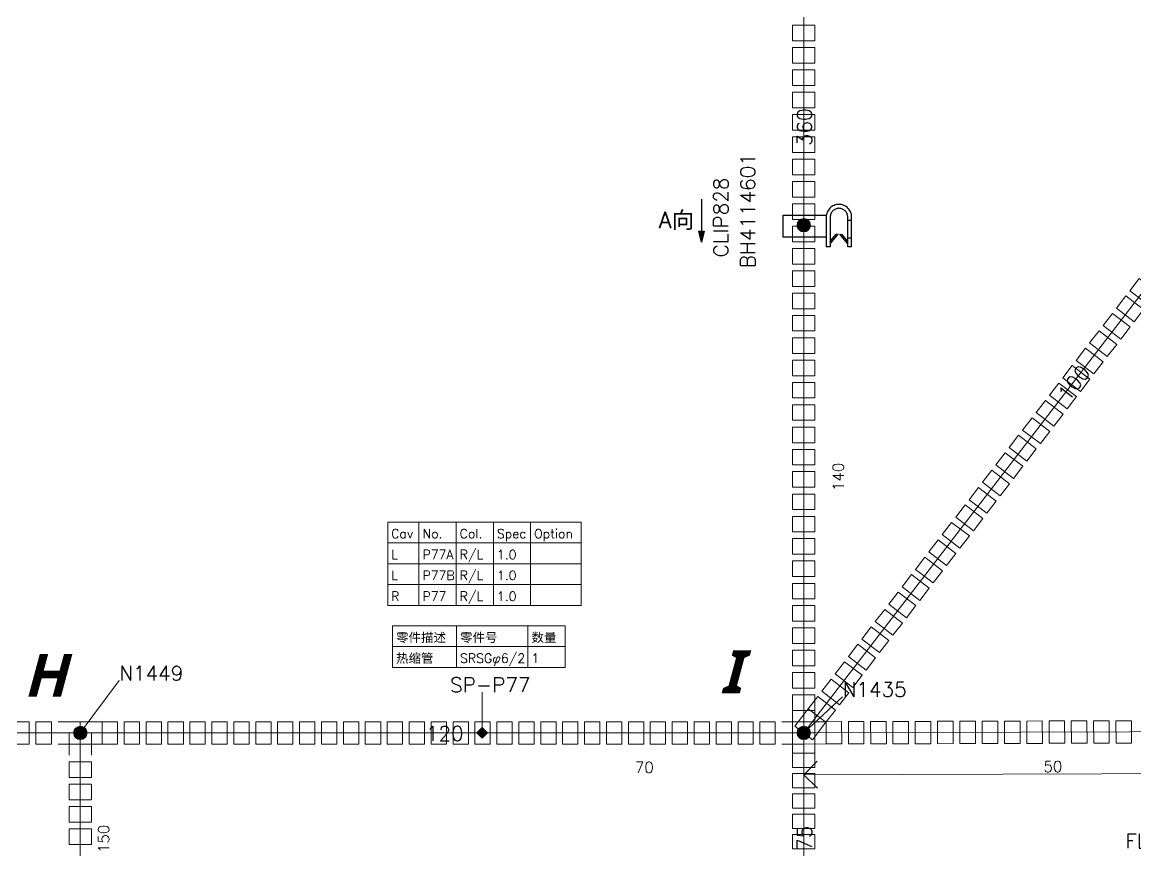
# Model space of a CAD drawing. Header units: millimetres. Extents: x 6 to 3615, y 6 to 858.
# Drawn here: x 1339.8 to 1547.6, y 403.3 to 557.9 of the extents above; entities that cross this region are included whole.
import ezdxf

# ---------------------------------------------------------------- set-up
doc = ezdxf.new("R2010")
doc.units = ezdxf.units.MM
doc.styles.add('SegoeUIBoldItalic_Style', font='segoeuiz.ttf')
doc.styles.add('Simplex_Style', font='simplex_.ttf')

msp = doc.modelspace()

# ---------------------------------------------------------------- hatches: boundary and pattern name
h = msp.add_hatch(color=0)
edge = h.paths.add_edge_path()
edge.add_arc((1485.65, 520.01), 1.25, 0, 360)
h = msp.add_hatch(color=0)
edge = h.paths.add_edge_path()
edge.add_arc((1485.65, 520.01), 1.25, 0, 360)
for points in [[(1467.09, 518.87), (1466.59, 516.87), (1466.09, 518.87)], [(1425.65, 424.27), (1424.65, 425.27), (1425.65, 426.27), (1426.65, 425.27)]]:
    msp.add_hatch(color=0).paths.add_polyline_path(points)
h = msp.add_hatch(color=0)
edge = h.paths.add_edge_path()
edge.add_arc((1350.65, 425.27), 1.25, 0, 360)
h = msp.add_hatch(color=0)
edge = h.paths.add_edge_path()
edge.add_arc((1350.65, 425.27), 1.25, 0, 360)
h = msp.add_hatch(color=0)
edge = h.paths.add_edge_path()
edge.add_arc((1485.65, 425.27), 1.25, 0, 360)
h = msp.add_hatch(color=0)
edge = h.paths.add_edge_path()
edge.add_arc((1485.65, 425.27), 1.25, 0, 360)

# ---------------------------------------------------------------- linework, layer by layer
at = {"color": 0, "linetype": 'Continuous', "lineweight": 13, "flags": 128}
for points in [[(1485.65, 650.27), (1485.65, 425.27)], [(1485.65, 425.27), (1585.65, 555.27)], [(1408.01, 464.62), (1444.13, 464.62)], [(1408.01, 464.62), (1408.01, 449.07)], [(1408.01, 464.62), (1444.13, 464.62)], [(1413.85, 464.62), (1413.85, 449.07)], [(1420.79, 464.62), (1420.79, 449.07)], [(1427.74, 464.62), (1427.74, 449.07)], [(1434.68, 464.62), (1434.68, 449.07)], [(1444.13, 464.62), (1444.13, 449.07)], [(1408.01, 460.73), (1444.13, 460.73)], [(1408.01, 456.84), (1444.13, 456.84)], [(1408.01, 452.95), (1444.13, 452.95)], [(1408.01, 449.07), (1444.13, 449.07)], [(1408.91, 445.26), (1441.14, 445.26)], [(1408.91, 445.26), (1408.91, 437.49)], [(1408.91, 445.26), (1441.14, 445.26)], [(1420.86, 445.26), (1420.86, 437.49)], [(1434.19, 445.26), (1434.19, 437.49)], [(1441.14, 445.26), (1441.14, 437.49)], [(1408.91, 441.38), (1441.14, 441.38)], [(1408.91, 437.49), (1441.14, 437.49)], [(1350.65, 425.27), (1357.9, 435.02)], [(1425.65, 425.27), (1425.65, 432.85)], [(1485.65, 425.27), (1492.9, 432.02)], [(1485.65, 425.27), (1789.44, 426.23)], [(950.65, 425.27), (1350.65, 425.27)], [(1350.65, 425.27), (1485.65, 425.27)], [(1350.65, 425.27), (1350.65, 300.27)], [(1485.65, 425.27), (1485.68, 417.46)], [(1485.65, 425.27), (1485.65, 385.27)], [(1485.68, 417.46), (1488.17, 419.97)], [(1689.78, 418.1), (1485.68, 417.46)], [(1485.68, 417.46), (1488.19, 414.97)]]:
    msp.add_lwpolyline(points, dxfattribs=at)
for points in [[(1487.73, 554.43), (1487.73, 557.35), (1483.57, 557.35), (1483.57, 554.43), (1487.73, 554.43)], [(1487.73, 550.27), (1487.73, 553.18), (1483.57, 553.18), (1483.57, 550.27), (1487.73, 550.27)], [(1487.73, 546.1), (1487.73, 549.02), (1483.57, 549.02), (1483.57, 546.1), (1487.73, 546.1)], [(1487.73, 541.93), (1487.73, 544.85), (1483.57, 544.85), (1483.57, 541.93), (1487.73, 541.93)], [(1487.73, 537.77), (1487.73, 540.68), (1483.57, 540.68), (1483.57, 537.77), (1487.73, 537.77)], [(1487.73, 533.6), (1487.73, 536.52), (1483.57, 536.52), (1483.57, 533.6), (1487.73, 533.6)], [(1487.73, 529.43), (1487.73, 532.35), (1483.57, 532.35), (1483.57, 529.43), (1487.73, 529.43)], [(1487.73, 525.27), (1487.73, 528.18), (1483.57, 528.18), (1483.57, 525.27), (1487.73, 525.27)], [(1487.73, 521.1), (1487.73, 524.02), (1483.57, 524.02), (1483.57, 521.1), (1487.73, 521.1)], [(1487.73, 516.93), (1487.73, 519.85), (1483.57, 519.85), (1483.57, 516.93), (1487.73, 516.93)], [(1487.73, 512.77), (1487.73, 515.68), (1483.57, 515.68), (1483.57, 512.77), (1487.73, 512.77)], [(1487.73, 508.6), (1487.73, 511.52), (1483.57, 511.52), (1483.57, 508.6), (1487.73, 508.6)], [(1549.8, 505.25), (1551.55, 507.52), (1548.25, 510.06), (1546.5, 507.79), (1549.8, 505.25)], [(1487.73, 504.43), (1487.73, 507.35), (1483.57, 507.35), (1483.57, 504.43), (1487.73, 504.43)], [(1547.3, 502), (1549.05, 504.27), (1545.75, 506.81), (1544, 504.54), (1547.3, 502)], [(1487.73, 500.27), (1487.73, 503.18), (1483.57, 503.18), (1483.57, 500.27), (1487.73, 500.27)], [(1544.8, 498.75), (1546.55, 501.02), (1543.25, 503.56), (1541.5, 501.29), (1544.8, 498.75)], [(1487.73, 496.1), (1487.73, 499.02), (1483.57, 499.02), (1483.57, 496.1), (1487.73, 496.1)], [(1542.3, 495.5), (1544.05, 497.77), (1540.75, 500.31), (1539, 498.04), (1542.3, 495.5)], [(1539.8, 492.25), (1541.55, 494.52), (1538.25, 497.06), (1536.5, 494.79), (1539.8, 492.25)], [(1487.73, 491.93), (1487.73, 494.85), (1483.57, 494.85), (1483.57, 491.93), (1487.73, 491.93)], [(1537.3, 489), (1539.05, 491.27), (1535.75, 493.81), (1534, 491.54), (1537.3, 489)], [(1487.73, 487.77), (1487.73, 490.68), (1483.57, 490.68), (1483.57, 487.77), (1487.73, 487.77)], [(1534.8, 485.75), (1536.55, 488.02), (1533.25, 490.56), (1531.5, 488.29), (1534.8, 485.75)], [(1487.73, 483.6), (1487.73, 486.52), (1483.57, 486.52), (1483.57, 483.6), (1487.73, 483.6)], [(1532.3, 482.5), (1534.05, 484.77), (1530.75, 487.31), (1529, 485.04), (1532.3, 482.5)], [(1487.73, 479.43), (1487.73, 482.35), (1483.57, 482.35), (1483.57, 479.43), (1487.73, 479.43)], [(1529.8, 479.25), (1531.55, 481.52), (1528.25, 484.06), (1526.5, 481.79), (1529.8, 479.25)], [(1527.3, 476), (1529.05, 478.27), (1525.75, 480.81), (1524, 478.54), (1527.3, 476)], [(1487.73, 475.27), (1487.73, 478.18), (1483.57, 478.18), (1483.57, 475.27), (1487.73, 475.27)], [(1524.8, 472.75), (1526.55, 475.02), (1523.25, 477.56), (1521.5, 475.29), (1524.8, 472.75)], [(1487.73, 471.1), (1487.73, 474.02), (1483.57, 474.02), (1483.57, 471.1), (1487.73, 471.1)], [(1522.3, 469.5), (1524.05, 471.77), (1520.75, 474.31), (1519, 472.04), (1522.3, 469.5)], [(1487.73, 466.93), (1487.73, 469.85), (1483.57, 469.85), (1483.57, 466.93), (1487.73, 466.93)], [(1519.8, 466.25), (1521.55, 468.52), (1518.25, 471.06), (1516.5, 468.79), (1519.8, 466.25)], [(1517.3, 463), (1519.05, 465.27), (1515.75, 467.81), (1514, 465.54), (1517.3, 463)], [(1487.73, 462.77), (1487.73, 465.68), (1483.57, 465.68), (1483.57, 462.77), (1487.73, 462.77)], [(1514.8, 459.75), (1516.55, 462.02), (1513.25, 464.56), (1511.5, 462.29), (1514.8, 459.75)], [(1487.73, 458.6), (1487.73, 461.52), (1483.57, 461.52), (1483.57, 458.6), (1487.73, 458.6)], [(1512.3, 456.5), (1514.05, 458.77), (1510.75, 461.31), (1509, 459.04), (1512.3, 456.5)], [(1487.73, 454.43), (1487.73, 457.35), (1483.57, 457.35), (1483.57, 454.43), (1487.73, 454.43)], [(1509.8, 453.25), (1511.55, 455.52), (1508.25, 458.06), (1506.5, 455.79), (1509.8, 453.25)], [(1487.73, 450.27), (1487.73, 453.18), (1483.57, 453.18), (1483.57, 450.27), (1487.73, 450.27)], [(1507.3, 450), (1509.05, 452.27), (1505.75, 454.81), (1504, 452.54), (1507.3, 450)], [(1504.8, 446.75), (1506.55, 449.02), (1503.25, 451.56), (1501.5, 449.29), (1504.8, 446.75)], [(1487.73, 446.1), (1487.73, 449.02), (1483.57, 449.02), (1483.57, 446.1), (1487.73, 446.1)], [(1502.3, 443.5), (1504.05, 445.77), (1500.75, 448.31), (1499, 446.04), (1502.3, 443.5)], [(1487.73, 441.93), (1487.73, 444.85), (1483.57, 444.85), (1483.57, 441.93), (1487.73, 441.93)], [(1499.8, 440.25), (1501.55, 442.52), (1498.25, 445.06), (1496.5, 442.79), (1499.8, 440.25)], [(1487.73, 437.77), (1487.73, 440.68), (1483.57, 440.68), (1483.57, 437.77), (1487.73, 437.77)], [(1497.3, 437), (1499.05, 439.27), (1495.75, 441.81), (1494, 439.54), (1497.3, 437)], [(1494.8, 433.75), (1496.55, 436.02), (1493.25, 438.56), (1491.5, 436.29), (1494.8, 433.75)], [(1487.73, 433.6), (1487.73, 436.52), (1483.57, 436.52), (1483.57, 433.6), (1487.73, 433.6)], [(1492.3, 430.5), (1494.05, 432.77), (1490.75, 435.31), (1489, 433.04), (1492.3, 430.5)], [(1487.73, 429.43), (1487.73, 432.35), (1483.57, 432.35), (1483.57, 429.43), (1487.73, 429.43)], [(1489.8, 427.25), (1491.55, 429.52), (1488.25, 432.06), (1486.5, 429.79), (1489.8, 427.25)], [(1483.57, 425.27), (1483.57, 429.43)], [(1484, 426.54), (1486.5, 429.79)], [(1487.73, 425.27), (1487.73, 429.43)], [(1338.21, 423.18), (1341.11, 423.18), (1341.11, 427.35), (1338.21, 427.35), (1338.21, 423.18)], [(1342.36, 423.18), (1345.26, 423.18), (1345.26, 427.35), (1342.36, 427.35), (1342.36, 423.18)], [(1350.65, 427.35), (1346.5, 427.35)], [(1350.65, 423.18), (1350.65, 427.35)], [(1350.65, 427.35), (1354.74, 427.35)], [(1350.65, 423.18), (1350.65, 427.35)], [(1354.74, 423.18), (1357.61, 423.18), (1357.61, 427.35), (1354.74, 427.35), (1354.74, 423.18)], [(1358.83, 423.18), (1361.7, 423.18), (1361.7, 427.35), (1358.83, 427.35), (1358.83, 423.18)], [(1362.92, 423.18), (1365.79, 423.18), (1365.79, 427.35), (1362.92, 427.35), (1362.92, 423.18)], [(1367.01, 423.18), (1369.88, 423.18), (1369.88, 427.35), (1367.01, 427.35), (1367.01, 423.18)], [(1371.11, 423.18), (1373.97, 423.18), (1373.97, 427.35), (1371.11, 427.35), (1371.11, 423.18)], [(1375.2, 423.18), (1378.06, 423.18), (1378.06, 427.35), (1375.2, 427.35), (1375.2, 423.18)], [(1379.29, 423.18), (1382.15, 423.18), (1382.15, 427.35), (1379.29, 427.35), (1379.29, 423.18)], [(1383.38, 423.18), (1386.24, 423.18), (1386.24, 427.35), (1383.38, 427.35), (1383.38, 423.18)], [(1387.47, 423.18), (1390.33, 423.18), (1390.33, 427.35), (1387.47, 427.35), (1387.47, 423.18)], [(1391.56, 423.18), (1394.42, 423.18), (1394.42, 427.35), (1391.56, 427.35), (1391.56, 423.18)], [(1395.65, 423.18), (1398.51, 423.18), (1398.51, 427.35), (1395.65, 427.35), (1395.65, 423.18)], [(1399.74, 423.18), (1402.61, 423.18), (1402.61, 427.35), (1399.74, 427.35), (1399.74, 423.18)], [(1403.83, 423.18), (1406.7, 423.18), (1406.7, 427.35), (1403.83, 427.35), (1403.83, 423.18)], [(1407.92, 423.18), (1410.79, 423.18), (1410.79, 427.35), (1407.92, 427.35), (1407.92, 423.18)], [(1412.01, 423.18), (1414.88, 423.18), (1414.88, 427.35), (1412.01, 427.35), (1412.01, 423.18)], [(1416.11, 423.18), (1418.97, 423.18), (1418.97, 427.35), (1416.11, 427.35), (1416.11, 423.18)], [(1420.2, 423.18), (1423.06, 423.18), (1423.06, 427.35), (1420.2, 427.35), (1420.2, 423.18)], [(1424.29, 423.18), (1427.15, 423.18), (1427.15, 427.35), (1424.29, 427.35), (1424.29, 423.18)], [(1424.65, 425.27), (1425.65, 426.27), (1426.65, 425.27), (1425.65, 424.27)], [(1428.38, 423.18), (1431.24, 423.18), (1431.24, 427.35), (1428.38, 427.35), (1428.38, 423.18)], [(1432.47, 423.18), (1435.33, 423.18), (1435.33, 427.35), (1432.47, 427.35), (1432.47, 423.18)], [(1436.56, 423.18), (1439.42, 423.18), (1439.42, 427.35), (1436.56, 427.35), (1436.56, 423.18)], [(1440.65, 423.18), (1443.51, 423.18), (1443.51, 427.35), (1440.65, 427.35), (1440.65, 423.18)], [(1444.74, 423.18), (1447.61, 423.18), (1447.61, 427.35), (1444.74, 427.35), (1444.74, 423.18)], [(1448.83, 423.18), (1451.7, 423.18), (1451.7, 427.35), (1448.83, 427.35), (1448.83, 423.18)], [(1452.92, 423.18), (1455.79, 423.18), (1455.79, 427.35), (1452.92, 427.35), (1452.92, 423.18)], [(1457.01, 423.18), (1459.88, 423.18), (1459.88, 427.35), (1457.01, 427.35), (1457.01, 423.18)], [(1461.11, 423.18), (1463.97, 423.18), (1463.97, 427.35), (1461.11, 427.35), (1461.11, 423.18)], [(1465.2, 423.18), (1468.06, 423.18), (1468.06, 427.35), (1465.2, 427.35), (1465.2, 423.18)], [(1469.29, 423.18), (1472.15, 423.18), (1472.15, 427.35), (1469.29, 427.35), (1469.29, 423.18)], [(1473.38, 423.18), (1476.24, 423.18), (1476.24, 427.35), (1473.38, 427.35), (1473.38, 423.18)], [(1477.47, 423.18), (1480.33, 423.18), (1480.33, 427.35), (1477.47, 427.35), (1477.47, 423.18)], [(1485.65, 427.35), (1481.56, 427.35)], [(1487.3, 424), (1484, 426.54)], [(1485.64, 427.35), (1489.81, 427.36)], [(1485.66, 423.18), (1485.64, 427.35)], [(1485.65, 423.18), (1485.65, 427.35)], [(1487.3, 424), (1489.8, 427.25)], [(1489.82, 423.2), (1492.73, 423.2), (1492.72, 427.37), (1489.81, 427.36), (1489.82, 423.2)], [(1493.98, 423.21), (1496.89, 423.22), (1496.88, 427.38), (1493.97, 427.38), (1493.98, 423.21)], [(1498.14, 423.22), (1501.06, 423.23), (1501.04, 427.4), (1498.13, 427.39), (1498.14, 423.22)], [(1502.3, 423.24), (1505.22, 423.24), (1505.2, 427.41), (1502.29, 427.4), (1502.3, 423.24)], [(1506.47, 423.25), (1509.38, 423.26), (1509.37, 427.42), (1506.45, 427.42), (1506.47, 423.25)], [(1510.63, 423.26), (1513.54, 423.27), (1513.53, 427.44), (1510.61, 427.43), (1510.63, 423.26)], [(1514.79, 423.28), (1517.7, 423.28), (1517.69, 427.45), (1514.78, 427.44), (1514.79, 423.28)], [(1518.95, 423.29), (1521.86, 423.3), (1521.85, 427.46), (1518.94, 427.46), (1518.95, 423.29)], [(1523.11, 423.3), (1526.02, 423.31), (1526.01, 427.48), (1523.1, 427.47), (1523.11, 423.3)], [(1527.27, 423.32), (1530.19, 423.32), (1530.17, 427.49), (1527.26, 427.48), (1527.27, 423.32)], [(1531.43, 423.33), (1534.35, 423.34), (1534.33, 427.5), (1531.42, 427.49), (1531.43, 423.33)], [(1535.6, 423.34), (1538.51, 423.35), (1538.5, 427.52), (1535.58, 427.51), (1535.6, 423.34)], [(1539.76, 423.35), (1542.67, 423.36), (1542.66, 427.53), (1539.74, 427.52), (1539.76, 423.35)], [(1543.92, 423.37), (1546.83, 423.38), (1546.82, 427.54), (1543.91, 427.53), (1543.92, 423.37)], [(1352.73, 425.27), (1348.57, 425.27)], [(1348.57, 425.27), (1348.57, 421.1)], [(1352.73, 425.27), (1352.73, 421.1)], [(1487.73, 425.27), (1483.57, 425.27)], [(1483.57, 425.27), (1487.73, 425.27)], [(1483.57, 425.27), (1483.57, 421.47)], [(1487.73, 425.27), (1487.73, 421.47)], [(1350.65, 423.18), (1346.5, 423.18)], [(1350.65, 423.18), (1354.74, 423.18)], [(1485.65, 423.18), (1481.56, 423.18)], [(1485.66, 423.18), (1489.82, 423.2)], [(1352.73, 416.93), (1352.73, 419.85), (1348.57, 419.85), (1348.57, 416.93), (1352.73, 416.93)], [(1483.57, 421.47), (1483.57, 418.82), (1487.73, 418.82), (1487.73, 421.47), (1483.57, 421.47)], [(1483.57, 417.68), (1483.57, 415.03), (1487.73, 415.03), (1487.73, 417.68), (1483.57, 417.68)], [(1352.73, 412.77), (1352.73, 415.68), (1348.57, 415.68), (1348.57, 412.77), (1352.73, 412.77)], [(1483.57, 413.89), (1483.57, 411.24), (1487.73, 411.24), (1487.73, 413.89), (1483.57, 413.89)], [(1352.73, 408.6), (1352.73, 411.52), (1348.57, 411.52), (1348.57, 408.6), (1352.73, 408.6)], [(1483.57, 410.1), (1483.57, 407.44), (1487.73, 407.44), (1487.73, 410.1), (1483.57, 410.1)], [(1352.73, 404.43), (1352.73, 407.35), (1348.57, 407.35), (1348.57, 404.43), (1352.73, 404.43)], [(1483.57, 406.31), (1483.57, 403.65), (1487.73, 403.65), (1487.73, 406.31), (1483.57, 406.31)]]:
    msp.add_lwpolyline(points, close=True, dxfattribs=at)
at = {"color": 0, "linetype": 'Continuous', "lineweight": 30, "flags": 128}
for points in [[(1466.59, 524.87), (1466.59, 516.87)], [(1494.59, 515.95), (1494.59, 521.52), (1494.58, 521.75), (1494.55, 521.98), (1494.49, 522.21), (1494.41, 522.43), (1494.31, 522.64), (1494.19, 522.84), (1494.05, 523.03), (1493.9, 523.2), (1493.73, 523.35), (1493.54, 523.49), (1493.34, 523.61), (1493.13, 523.71), (1492.91, 523.79), (1492.68, 523.85), (1492.45, 523.88), (1492.22, 523.89), (1491.99, 523.88), (1491.76, 523.85), (1491.53, 523.79), (1491.31, 523.71), (1491.1, 523.61), (1490.9, 523.49), (1490.72, 523.35), (1490.54, 523.2), (1490.39, 523.03), (1490.25, 522.84), (1490.13, 522.64), (1490.03, 522.43), (1489.95, 522.21), (1489.89, 521.98), (1489.86, 521.75), (1489.85, 521.52), (1489.85, 515.95)], [(1493.86, 515.95), (1493.86, 521.52), (1493.85, 521.68), (1493.82, 521.84), (1493.78, 521.99), (1493.73, 522.15), (1493.66, 522.29), (1493.58, 522.43), (1493.48, 522.56), (1493.38, 522.68), (1493.26, 522.78), (1493.13, 522.88), (1492.99, 522.96), (1492.85, 523.03), (1492.7, 523.09), (1492.54, 523.12), (1492.38, 523.15), (1492.22, 523.16), (1492.06, 523.15), (1491.9, 523.12), (1491.75, 523.09), (1491.6, 523.03), (1491.45, 522.96), (1491.31, 522.88), (1491.18, 522.78), (1491.07, 522.68), (1490.96, 522.56), (1490.86, 522.43), (1490.78, 522.29), (1490.71, 522.15), (1490.66, 521.99), (1490.62, 521.84), (1490.59, 521.68), (1490.59, 521.52), (1490.59, 515.95)], [(1494.59, 520.9), (1493.86, 520.9)], [(1490.59, 516.52), (1492.07, 518.34)], [(1490.59, 516.97), (1491.65, 518.27)], [(1492.07, 518.34), (1491.65, 518.27)], [(1492.37, 518.34), (1492.79, 518.27)], [(1493.86, 516.52), (1492.37, 518.34)], [(1493.86, 516.97), (1492.79, 518.27)], [(1494.59, 517.58), (1493.86, 517.58)], [(1490.59, 515.95), (1489.85, 515.95)], [(1494.59, 515.95), (1493.86, 515.95)]]:
    msp.add_lwpolyline(points, dxfattribs=at)
for points in [[(1489.85, 521.89), (1489.85, 517.79), (1481.78, 517.79), (1481.78, 521.89)], [(1466.59, 516.87), (1466.09, 518.87), (1467.09, 518.87)]]:
    msp.add_lwpolyline(points, close=True, dxfattribs=at)
at = {"color": 0, "linetype": 'Continuous', "lineweight": 13}
for centre in [(1485.65, 520.01), (1485.65, 520.01), (1350.65, 425.27), (1350.65, 425.27), (1485.65, 425.27), (1485.65, 425.27)]:
    msp.add_circle(centre, 1.25, dxfattribs=at)

# ---------------------------------------------------------------- texts
at = {"color": 0, "linetype": 'Continuous', "style": 'Simplex_Style'}
for s, height, rotation, p in [('360', 2.734, -270, (1487.15, 534.77)), ('BH4114601', 2.734, -270, (1476.57, 512.01)), ('CLIP828', 2.734, -270, (1471.57, 514.01)), ('100', 2.734, -308, (1534.99, 486.98)), ('140', 2.051, -270, (1493.11, 470.41)), ('150', 2.051, -270, (1356.03, 402.85)), ('75', 2.734, -270, (1487.15, 403.27))]:
    msp.add_text(s, height=height, rotation=rotation, dxfattribs=at).set_placement(p)
for s, height, p in [('A向', 3.076, (1458.62, 519.46)), ('Option', 1.709, (1435.33, 461.59)), ('Cav', 1.709, (1408.66, 461.59)), ('No.', 1.709, (1414.5, 461.59)), ('Col.', 1.709, (1421.44, 461.59)), ('Spec', 1.709, (1428.39, 461.59)), ('L', 1.71, (1408.66, 457.7)), ('P77A', 1.709, (1414.5, 457.7)), ('R/L', 1.709, (1421.44, 457.7)), ('1.0', 1.709, (1428.39, 457.7)), ('L', 1.71, (1408.66, 453.81)), ('P77B', 1.709, (1414.5, 453.81)), ('R/L', 1.709, (1421.44, 453.81)), ('1.0', 1.709, (1428.39, 453.81)), ('R', 1.71, (1408.66, 449.92)), ('P77', 1.709, (1414.5, 449.92)), ('R/L', 1.709, (1421.44, 449.92)), ('1.0', 1.709, (1428.39, 449.92)), ('零件描述', 1.709, (1409.56, 442.23)), ('零件号', 1.709, (1421.51, 442.23)), ('数量', 1.709, (1434.84, 442.23)), ('热缩管', 1.709, (1409.56, 438.35)), ('SRSGφ6/2', 1.709, (1421.51, 438.35)), ('1', 1.71, (1434.84, 438.35)), ('N1449', 2.734, (1357.9, 435.02)), ('SP-P77', 2.734, (1419.65, 432.85)), ('N1435', 2.734, (1492.9, 432.02)), ('120', 2.734, (1415.15, 423.77)), ('70', 2.051, (1454.15, 417.81)), ('50', 2.051, (1530.38, 417.96)), ('FL. WHEEL SPEED SENSOR', 2.7344, (1545.66, 403.73))]:
    msp.add_text(s, height=height, dxfattribs=at).set_placement(p)
at = {"char_height": 8, "attachment_point": 1, "style": 'SegoeUIBoldItalic_Style'}
for s, insert in [('{\\fSegoe UI Semilight|b1|i1|c134|p34;\\C1;I}', (1470, 440.68)), ('{\\fSegoe UI Semilight|b1|i1|c134|p34;\\C1;H}', (1340, 440))]:
    msp.add_mtext_dynamic_manual_height_columns(s, width=42.6639, gutter_width=12.5, heights=[2.5], dxfattribs=dict(at, insert=insert))

doc.saveas('drawing.dxf')
